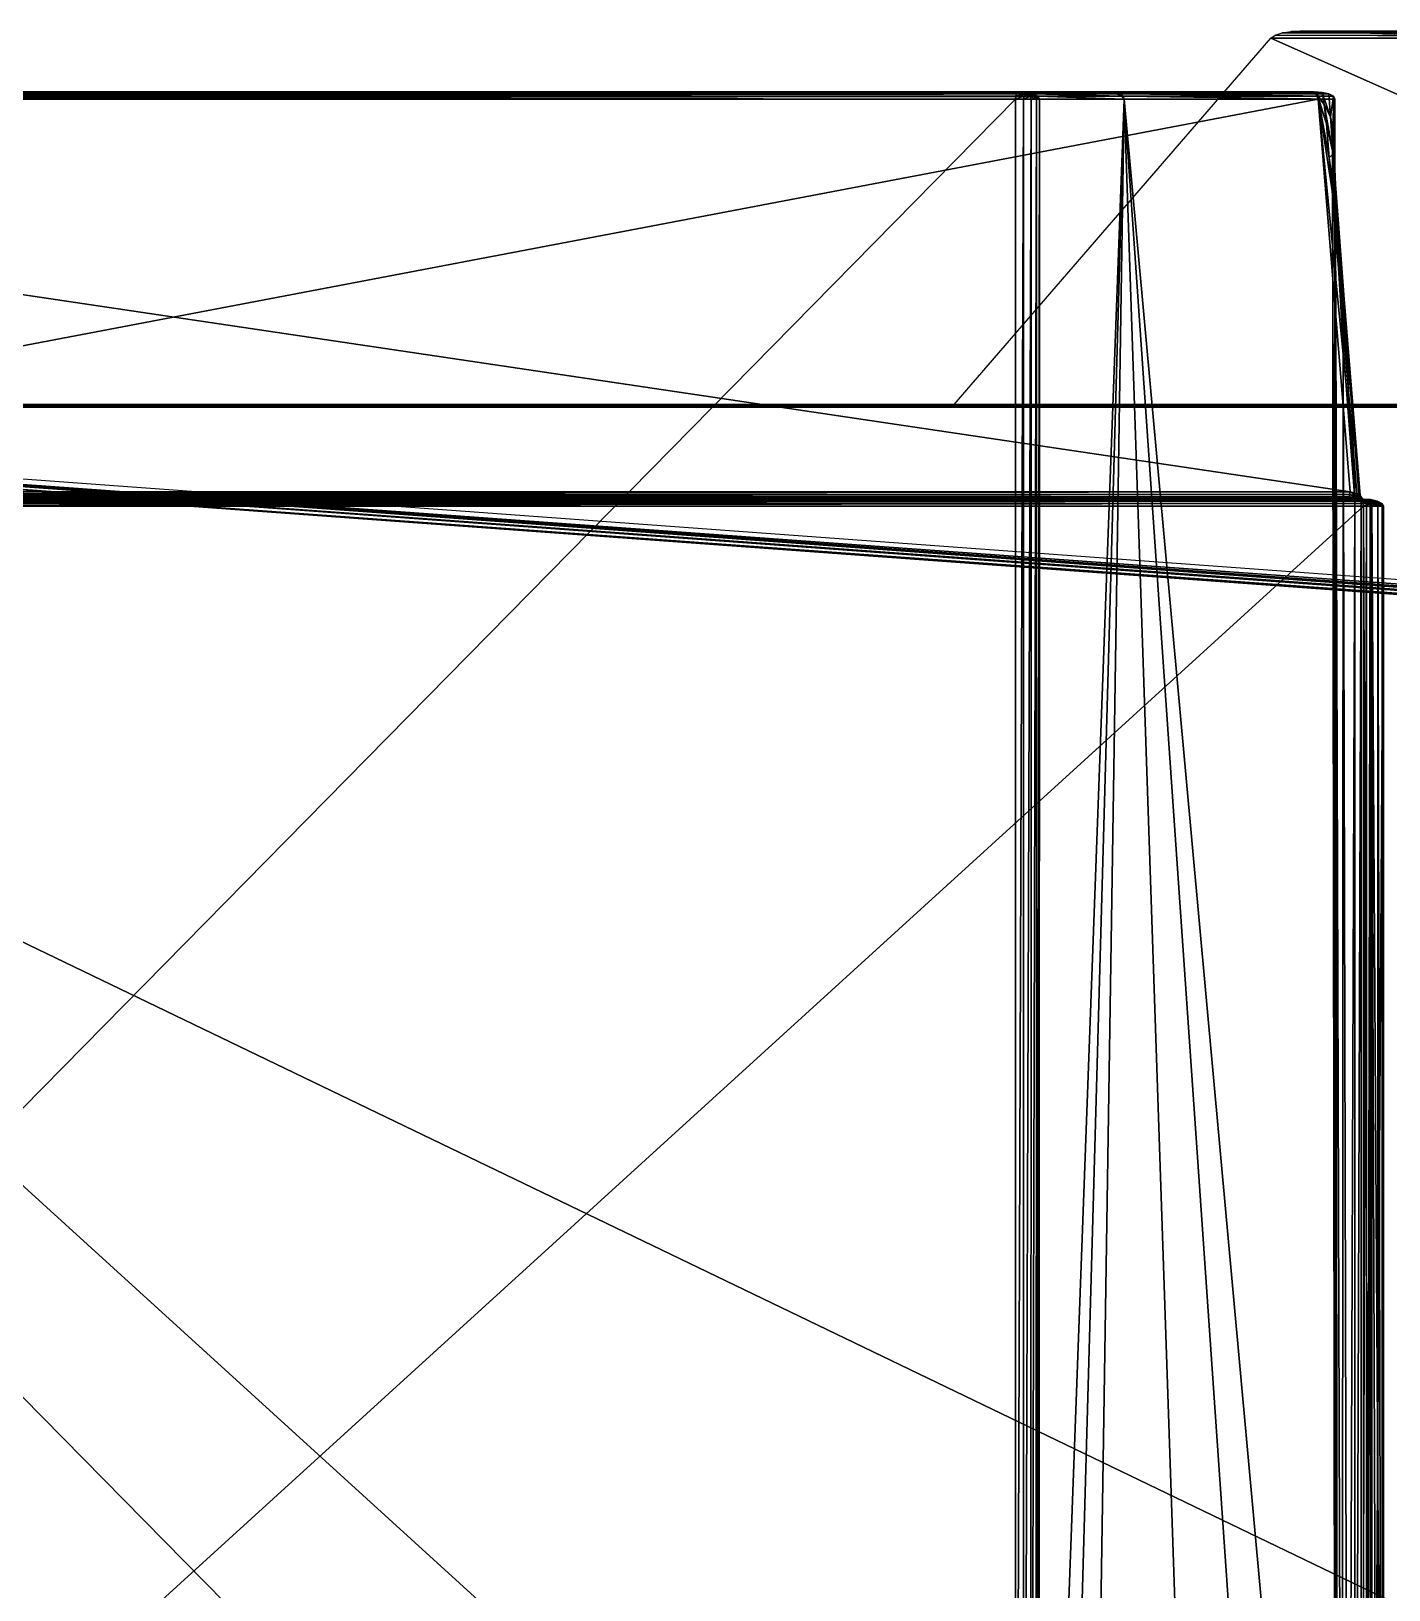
# Model space of a CAD drawing. Extents: x -683 to 86, y -225 to -3.
# Drawn here: x -471.65 to -437.08, y -42.9 to -3.22 of the extents above; entities that cross this region are included whole.
import ezdxf

# ---------------------------------------------------------------- set-up
doc = ezdxf.new("R2010")
doc.units = 0
doc.header["$MEASUREMENT"] = 0
doc.layers.get('0').update_dxf_attribs({"linetype": 'CONTINUOUS'})

msp = doc.modelspace()

# ---------------------------------------------------------------- linework, layer by layer
for points in [[(-419.091, -12.72, 72.557), (-448.149, -12.72, 31.198), (-440.084, -3.399, 30.566)], [(-416.518, -3.402, 66.165), (-440.084, -3.399, 30.566), (-439.976, -3.326, 30.558)], [(-419.091, -12.72, 72.557), (-440.084, -3.399, 30.566), (-416.518, -3.402, 66.165)], [(-416.527, -3.328, 66), (-439.976, -3.326, 30.558), (-439.798, -3.267, 30.545)], [(-416.527, -3.328, 66), (-439.976, -3.326, 30.558), (-439.798, -3.267, 30.545)], [(-416.518, -3.402, 66.165), (-439.976, -3.326, 30.558), (-416.527, -3.328, 66)], [(-416.518, -3.402, 66.165), (-439.976, -3.326, 30.558), (-416.527, -3.328, 66)], [(-416.481, -3.267, 65.801), (-439.798, -3.267, 30.545), (-439.576, -3.23, 30.528)], [(-416.481, -3.267, 65.801), (-439.798, -3.267, 30.545), (-439.576, -3.23, 30.528)], [(-416.527, -3.328, 66), (-439.798, -3.267, 30.545), (-416.481, -3.267, 65.801)], [(-416.527, -3.328, 66), (-439.798, -3.267, 30.545), (-416.481, -3.267, 65.801)], [(-416.389, -3.23, 65.599), (-439.576, -3.23, 30.528), (-439.344, -3.221, 30.511)], [(-416.389, -3.23, 65.599), (-439.576, -3.23, 30.528), (-439.344, -3.221, 30.511)], [(-416.481, -3.267, 65.801), (-439.576, -3.23, 30.528), (-416.389, -3.23, 65.599)], [(-416.481, -3.267, 65.801), (-439.576, -3.23, 30.528), (-416.389, -3.23, 65.599)], [(-436.941, -3.288, 30.336), (-416.264, -3.221, 65.424), (-439.344, -3.221, 30.511)], [(-416.389, -3.23, 65.599), (-439.344, -3.221, 30.511), (-416.264, -3.221, 65.424)], [(-416.389, -3.23, 65.599), (-439.344, -3.221, 30.511), (-416.264, -3.221, 65.424)], [(-505.683, -4.764, 31.57), (-438.979, -4.764, 27.189), (-444.268, -4.764, 16.055)], [(-505.683, -4.764, 31.57), (-444.268, -4.764, 16.055), (-504.779, -4.764, 19.959)], [(-438.979, -4.764, 27.189), (-505.683, -4.764, 31.57), (-505.602, -4.778, 31.633)], [(-438.979, -4.764, 27.189), (-505.683, -4.764, 31.57), (-505.602, -4.778, 31.633)], [(-438.979, -4.764, 27.189), (-505.602, -4.778, 31.633), (-438.94, -4.778, 27.254)], [(-438.979, -4.764, 27.189), (-505.602, -4.778, 31.633), (-438.94, -4.778, 27.254)], [(-438.94, -4.778, 27.254), (-505.602, -4.778, 31.633), (-505.519, -4.818, 31.688)], [(-438.94, -4.778, 27.254), (-505.602, -4.778, 31.633), (-505.519, -4.818, 31.688)], [(-438.94, -4.778, 27.254), (-505.519, -4.818, 31.688), (-438.909, -4.818, 27.311)], [(-438.94, -4.778, 27.254), (-505.519, -4.818, 31.688), (-438.909, -4.818, 27.311)], [(-438.909, -4.818, 27.311), (-505.519, -4.818, 31.688), (-505.446, -4.878, 31.726)], [(-438.909, -4.818, 27.311), (-505.519, -4.818, 31.688), (-505.446, -4.878, 31.726)], [(-438.909, -4.818, 27.311), (-505.446, -4.878, 31.726), (-438.888, -4.878, 27.349)], [(-438.909, -4.818, 27.311), (-505.446, -4.878, 31.726), (-438.888, -4.878, 27.349)], [(-438.888, -4.878, 27.349), (-505.446, -4.878, 31.726), (-505.396, -4.949, 31.741)], [(-438.888, -4.878, 27.349), (-505.446, -4.878, 31.726), (-505.396, -4.949, 31.741)], [(-438.888, -4.878, 27.349), (-505.396, -4.949, 31.741), (-438.882, -4.949, 27.364)], [(-438.888, -4.878, 27.349), (-505.396, -4.949, 31.741), (-438.882, -4.949, 27.364)], [(-438.065, -14.946, 27.576), (-438.882, -4.949, 27.364), (-505.396, -4.949, 31.741)], [(-438.065, -14.946, 27.576), (-505.396, -4.949, 31.741), (-491.404, -14.947, 31.529)], [(-444.309, -4.764, 15.969), (-504.773, -4.764, 19.87), (-504.779, -4.764, 19.959)], [(-444.309, -4.764, 15.969), (-504.779, -4.764, 19.959), (-444.268, -4.764, 16.055)], [(-504.779, -4.764, 19.959), (-444.268, -4.764, 16.055), (-444.309, -4.764, 15.969)], [(-504.779, -4.764, 19.959), (-444.309, -4.764, 15.969), (-504.773, -4.764, 19.87)], [(-444.35, -4.764, 15.883), (-504.766, -4.764, 19.781), (-504.773, -4.764, 19.87)], [(-444.35, -4.764, 15.883), (-504.773, -4.764, 19.87), (-444.309, -4.764, 15.969)], [(-504.773, -4.764, 19.87), (-444.309, -4.764, 15.969), (-444.35, -4.764, 15.883)], [(-504.773, -4.764, 19.87), (-444.35, -4.764, 15.883), (-504.766, -4.764, 19.781)], [(-444.39, -4.764, 15.798), (-504.759, -4.764, 19.692), (-504.766, -4.764, 19.781)], [(-444.39, -4.764, 15.798), (-504.766, -4.764, 19.781), (-444.35, -4.764, 15.883)], [(-504.766, -4.764, 19.781), (-444.35, -4.764, 15.883), (-444.39, -4.764, 15.798)], [(-504.766, -4.764, 19.781), (-444.39, -4.764, 15.798), (-504.759, -4.764, 19.692)], [(-444.431, -4.764, 15.712), (-504.752, -4.764, 19.603), (-504.759, -4.764, 19.692)], [(-444.431, -4.764, 15.712), (-504.759, -4.764, 19.692), (-444.39, -4.764, 15.798)], [(-504.759, -4.764, 19.692), (-444.39, -4.764, 15.798), (-444.431, -4.764, 15.712)], [(-504.759, -4.764, 19.692), (-444.431, -4.764, 15.712), (-504.752, -4.764, 19.603)], [(-504.752, -4.764, 19.603), (-444.431, -4.764, 15.712), (-446.507, -4.764, 11.343)], [(-504.752, -4.764, 19.603), (-446.507, -4.764, 11.343), (-504.397, -4.764, 15.046)], [(-446.538, -4.778, 11.276), (-504.395, -4.778, 14.977), (-504.397, -4.764, 15.046)], [(-446.538, -4.778, 11.276), (-504.395, -4.778, 14.977), (-504.397, -4.764, 15.046)], [(-446.538, -4.778, 11.276), (-504.397, -4.764, 15.046), (-446.507, -4.764, 11.343)], [(-446.588, -4.948, 11.154), (-504.396, -4.948, 14.851), (-504.394, -4.878, 14.872)], [(-446.588, -4.948, 11.154), (-504.396, -4.948, 14.851), (-504.394, -4.878, 14.872)], [(-504.396, -4.948, 14.851), (-446.588, -4.948, 11.154), (-446.588, -63.678, 5.567)], [(-504.396, -4.948, 14.851), (-446.588, -63.678, 5.567), (-504.396, -63.678, 9.264)], [(-504.396, -63.678, 9.264), (-504.396, -4.948, 14.851), (-446.588, -4.948, 11.154)], [(-504.396, -63.678, 9.264), (-446.588, -4.948, 11.154), (-446.588, -63.678, 5.567)], [(-446.564, -4.818, 11.216), (-504.394, -4.818, 14.916), (-504.395, -4.778, 14.977)], [(-446.564, -4.818, 11.216), (-504.395, -4.778, 14.977), (-446.538, -4.778, 11.276)], [(-446.564, -4.818, 11.216), (-504.394, -4.818, 14.916), (-504.395, -4.778, 14.977)], [(-446.564, -4.818, 11.216), (-504.395, -4.778, 14.977), (-446.538, -4.778, 11.276)], [(-446.582, -4.878, 11.174), (-504.394, -4.878, 14.872), (-504.394, -4.818, 14.916)], [(-446.582, -4.878, 11.174), (-504.394, -4.818, 14.916), (-446.564, -4.818, 11.216)], [(-446.582, -4.878, 11.174), (-504.394, -4.878, 14.872), (-504.394, -4.818, 14.916)], [(-446.582, -4.878, 11.174), (-504.394, -4.818, 14.916), (-446.564, -4.818, 11.216)], [(-446.588, -4.948, 11.154), (-504.394, -4.878, 14.872), (-446.582, -4.878, 11.174)], [(-446.588, -4.948, 11.154), (-504.394, -4.878, 14.872), (-446.582, -4.878, 11.174)], [(-446.588, -4.948, 11.154), (-446.582, -4.878, 11.174), (-446.368, -4.876, 11.176)], [(-446.588, -4.948, 11.154), (-446.368, -4.876, 11.176), (-446.38, -4.949, 11.154)], [(-446.588, -4.948, 11.154), (-446.582, -4.878, 11.174), (-446.368, -4.876, 11.176)], [(-446.588, -4.948, 11.154), (-446.368, -4.876, 11.176), (-446.38, -4.949, 11.154)], [(-446.38, -4.949, 11.154), (-446.588, -63.678, 5.567), (-446.588, -4.948, 11.154)], [(-446.588, -63.678, 5.567), (-446.588, -4.948, 11.154), (-446.38, -4.949, 11.154)], [(-446.38, -4.949, 11.154), (-446.381, -63.719, 5.563), (-446.588, -63.678, 5.567)], [(-446.588, -63.678, 5.567), (-446.38, -4.949, 11.154), (-446.381, -63.719, 5.563)], [(-446.582, -4.878, 11.174), (-446.564, -4.818, 11.216), (-446.364, -4.828, 11.212)], [(-446.582, -4.878, 11.174), (-446.564, -4.818, 11.216), (-446.364, -4.828, 11.212)], [(-446.582, -4.878, 11.174), (-446.364, -4.828, 11.212), (-446.368, -4.876, 11.176)], [(-446.582, -4.878, 11.174), (-446.364, -4.828, 11.212), (-446.368, -4.876, 11.176)], [(-446.538, -4.778, 11.276), (-446.364, -4.828, 11.212), (-446.564, -4.818, 11.216)], [(-446.538, -4.778, 11.276), (-446.364, -4.828, 11.212), (-446.564, -4.818, 11.216)], [(-446.507, -4.764, 11.343), (-446.332, -4.795, 11.26), (-446.538, -4.778, 11.276)], [(-446.507, -4.764, 11.343), (-446.332, -4.795, 11.26), (-446.538, -4.778, 11.276)], [(-446.538, -4.778, 11.276), (-446.332, -4.795, 11.26), (-446.364, -4.828, 11.212)], [(-446.538, -4.778, 11.276), (-446.332, -4.795, 11.26), (-446.364, -4.828, 11.212)], [(-446.507, -4.764, 11.343), (-446.305, -4.778, 11.329), (-446.332, -4.795, 11.26)], [(-446.507, -4.764, 11.343), (-446.305, -4.778, 11.329), (-446.332, -4.795, 11.26)], [(-444.21, -4.778, 15.739), (-446.305, -4.778, 11.329), (-446.507, -4.764, 11.343)], [(-444.21, -4.778, 15.739), (-446.507, -4.764, 11.343), (-444.431, -4.764, 15.712)], [(-444.21, -4.778, 15.739), (-446.305, -4.778, 11.329), (-446.507, -4.764, 11.343)], [(-444.21, -4.778, 15.739), (-446.507, -4.764, 11.343), (-444.431, -4.764, 15.712)], [(-446.191, -4.949, 11.181), (-446.197, -63.77, 5.585), (-446.381, -63.719, 5.563)], [(-446.191, -4.949, 11.181), (-446.381, -63.719, 5.563), (-446.38, -4.949, 11.154)], [(-446.381, -63.719, 5.563), (-446.38, -4.949, 11.154), (-446.191, -4.949, 11.181)], [(-446.381, -63.719, 5.563), (-446.191, -4.949, 11.181), (-446.197, -63.77, 5.585)], [(-446.38, -4.949, 11.154), (-446.368, -4.876, 11.176), (-446.214, -4.88, 11.198)], [(-446.38, -4.949, 11.154), (-446.368, -4.876, 11.176), (-446.214, -4.88, 11.198)], [(-446.38, -4.949, 11.154), (-446.214, -4.88, 11.198), (-446.191, -4.949, 11.181)], [(-446.38, -4.949, 11.154), (-446.214, -4.88, 11.198), (-446.191, -4.949, 11.181)], [(-446.368, -4.876, 11.176), (-446.364, -4.828, 11.212), (-446.249, -4.842, 11.217)], [(-446.368, -4.876, 11.176), (-446.364, -4.828, 11.212), (-446.249, -4.842, 11.217)], [(-446.368, -4.876, 11.176), (-446.249, -4.842, 11.217), (-446.214, -4.88, 11.198)], [(-446.368, -4.876, 11.176), (-446.249, -4.842, 11.217), (-446.214, -4.88, 11.198)], [(-446.332, -4.795, 11.26), (-446.249, -4.842, 11.217), (-446.364, -4.828, 11.212)], [(-446.332, -4.795, 11.26), (-446.249, -4.842, 11.217), (-446.364, -4.828, 11.212)], [(-446.305, -4.778, 11.329), (-446.191, -4.828, 11.251), (-446.332, -4.795, 11.26)], [(-446.305, -4.778, 11.329), (-446.191, -4.828, 11.251), (-446.332, -4.795, 11.26)], [(-446.332, -4.795, 11.26), (-446.191, -4.828, 11.251), (-446.249, -4.842, 11.217)], [(-446.332, -4.795, 11.26), (-446.191, -4.828, 11.251), (-446.249, -4.842, 11.217)], [(-446.305, -4.778, 11.329), (-446.134, -4.819, 11.315), (-446.191, -4.828, 11.251)], [(-446.305, -4.778, 11.329), (-446.134, -4.819, 11.315), (-446.191, -4.828, 11.251)], [(-444.017, -4.818, 15.775), (-446.134, -4.819, 11.315), (-446.305, -4.778, 11.329)], [(-444.017, -4.818, 15.775), (-446.305, -4.778, 11.329), (-444.21, -4.778, 15.739)], [(-444.017, -4.818, 15.775), (-446.134, -4.819, 11.315), (-446.305, -4.778, 11.329)], [(-444.017, -4.818, 15.775), (-446.305, -4.778, 11.329), (-444.21, -4.778, 15.739)], [(-446.1, -4.877, 11.237), (-446.249, -4.842, 11.217), (-446.191, -4.828, 11.251)], [(-446.1, -4.877, 11.237), (-446.249, -4.842, 11.217), (-446.191, -4.828, 11.251)], [(-446.1, -4.877, 11.237), (-446.214, -4.88, 11.198), (-446.249, -4.842, 11.217)], [(-446.1, -4.877, 11.237), (-446.214, -4.88, 11.198), (-446.249, -4.842, 11.217)], [(-446.051, -4.949, 11.229), (-446.214, -4.88, 11.198), (-446.1, -4.877, 11.237)], [(-446.051, -4.949, 11.229), (-446.214, -4.88, 11.198), (-446.1, -4.877, 11.237)], [(-446.051, -4.949, 11.229), (-446.191, -4.949, 11.181), (-446.214, -4.88, 11.198)], [(-446.051, -4.949, 11.229), (-446.191, -4.949, 11.181), (-446.214, -4.88, 11.198)], [(-446.051, -4.949, 11.229), (-446.061, -63.823, 5.629), (-446.197, -63.77, 5.585)], [(-446.051, -4.949, 11.229), (-446.197, -63.77, 5.585), (-446.191, -4.949, 11.181)], [(-446.197, -63.77, 5.585), (-446.191, -4.949, 11.181), (-446.051, -4.949, 11.229)], [(-446.197, -63.77, 5.585), (-446.051, -4.949, 11.229), (-446.061, -63.823, 5.629)], [(-446.02, -4.879, 11.302), (-446.191, -4.828, 11.251), (-446.134, -4.819, 11.315)], [(-446.02, -4.879, 11.302), (-446.191, -4.828, 11.251), (-446.134, -4.819, 11.315)], [(-446.02, -4.879, 11.302), (-446.1, -4.877, 11.237), (-446.191, -4.828, 11.251)], [(-446.02, -4.879, 11.302), (-446.1, -4.877, 11.237), (-446.191, -4.828, 11.251)], [(-443.881, -4.878, 15.814), (-446.134, -4.819, 11.315), (-444.017, -4.818, 15.775)], [(-443.881, -4.878, 15.814), (-446.134, -4.819, 11.315), (-444.017, -4.818, 15.775)], [(-443.881, -4.878, 15.814), (-446.02, -4.879, 11.302), (-446.134, -4.819, 11.315)], [(-443.881, -4.878, 15.814), (-446.02, -4.879, 11.302), (-446.134, -4.819, 11.315)], [(-445.979, -4.949, 11.293), (-446.051, -4.949, 11.229), (-446.1, -4.877, 11.237)], [(-445.979, -4.949, 11.293), (-446.1, -4.877, 11.237), (-446.02, -4.879, 11.302)], [(-445.979, -4.949, 11.293), (-446.051, -4.949, 11.229), (-446.1, -4.877, 11.237)], [(-445.979, -4.949, 11.293), (-446.1, -4.877, 11.237), (-446.02, -4.879, 11.302)], [(-445.979, -4.949, 11.293), (-445.996, -63.871, 5.688), (-446.061, -63.823, 5.629)], [(-445.979, -4.949, 11.293), (-446.061, -63.823, 5.629), (-446.051, -4.949, 11.229)], [(-446.061, -63.823, 5.629), (-446.051, -4.949, 11.229), (-445.979, -4.949, 11.293)], [(-446.061, -63.823, 5.629), (-445.979, -4.949, 11.293), (-445.996, -63.871, 5.688)], [(-443.823, -4.949, 15.849), (-446.02, -4.879, 11.302), (-443.881, -4.878, 15.814)], [(-443.823, -4.949, 15.849), (-446.02, -4.879, 11.302), (-443.881, -4.878, 15.814)], [(-443.823, -4.949, 15.849), (-445.979, -4.949, 11.293), (-446.02, -4.879, 11.302)], [(-443.823, -4.949, 15.849), (-445.979, -4.949, 11.293), (-446.02, -4.879, 11.302)], [(-445.996, -63.871, 5.688), (-445.979, -4.949, 11.293), (-443.823, -4.949, 15.849)], [(-445.996, -82.566, 5.688), (-445.996, -63.871, 5.688), (-443.823, -4.949, 15.849)], [(-445.996, -145.774, 5.688), (-445.996, -82.566, 5.688), (-443.823, -4.949, 15.849)], [(-445.996, -145.774, 5.688), (-443.823, -4.949, 15.849), (-438.436, -164.478, 27.154)], [(-445.996, -82.566, 5.688), (-445.996, -63.871, 5.688), (-445.979, -4.949, 11.293)], [(-445.996, -82.566, 5.688), (-445.979, -4.949, 11.293), (-443.823, -4.949, 15.849)], [(-445.996, -82.566, 5.688), (-443.823, -4.949, 15.849), (-438.436, -63.862, 27.154)], [(-444.431, -4.764, 15.712), (-444.39, -4.764, 15.798), (-444.186, -4.782, 15.807)], [(-444.431, -4.764, 15.712), (-444.186, -4.782, 15.807), (-444.21, -4.778, 15.739)], [(-444.431, -4.764, 15.712), (-444.39, -4.764, 15.798), (-444.186, -4.782, 15.807)], [(-444.431, -4.764, 15.712), (-444.186, -4.782, 15.807), (-444.21, -4.778, 15.739)], [(-444.39, -4.764, 15.798), (-444.35, -4.764, 15.883), (-444.16, -4.78, 15.872)], [(-444.39, -4.764, 15.798), (-444.16, -4.78, 15.872), (-444.186, -4.782, 15.807)], [(-444.39, -4.764, 15.798), (-444.35, -4.764, 15.883), (-444.16, -4.78, 15.872)], [(-444.39, -4.764, 15.798), (-444.16, -4.78, 15.872), (-444.186, -4.782, 15.807)], [(-444.309, -4.764, 15.969), (-444.16, -4.78, 15.872), (-444.35, -4.764, 15.883)], [(-444.309, -4.764, 15.969), (-444.16, -4.78, 15.872), (-444.35, -4.764, 15.883)], [(-444.268, -4.764, 16.055), (-444.124, -4.782, 15.936), (-444.309, -4.764, 15.969)], [(-444.309, -4.764, 15.969), (-444.124, -4.782, 15.936), (-444.16, -4.78, 15.872)], [(-444.268, -4.764, 16.055), (-444.124, -4.782, 15.936), (-444.309, -4.764, 15.969)], [(-444.309, -4.764, 15.969), (-444.124, -4.782, 15.936), (-444.16, -4.78, 15.872)], [(-444.268, -4.764, 16.055), (-444.085, -4.778, 16.004), (-444.124, -4.782, 15.936)], [(-444.268, -4.764, 16.055), (-444.085, -4.778, 16.004), (-444.124, -4.782, 15.936)], [(-438.777, -4.778, 27.177), (-444.085, -4.778, 16.004), (-444.268, -4.764, 16.055)], [(-438.777, -4.778, 27.177), (-444.268, -4.764, 16.055), (-438.979, -4.764, 27.189)], [(-438.777, -4.778, 27.177), (-444.085, -4.778, 16.004), (-444.268, -4.764, 16.055)], [(-438.777, -4.778, 27.177), (-444.268, -4.764, 16.055), (-438.979, -4.764, 27.189)], [(-444.21, -4.778, 15.739), (-444.186, -4.782, 15.807), (-444.017, -4.804, 15.824)], [(-444.21, -4.778, 15.739), (-444.017, -4.804, 15.824), (-444.017, -4.818, 15.775)], [(-444.21, -4.778, 15.739), (-444.186, -4.782, 15.807), (-444.017, -4.804, 15.824)], [(-444.21, -4.778, 15.739), (-444.017, -4.804, 15.824), (-444.017, -4.818, 15.775)], [(-444.186, -4.782, 15.807), (-444.16, -4.78, 15.872), (-444.046, -4.796, 15.865)], [(-444.186, -4.782, 15.807), (-444.16, -4.78, 15.872), (-444.046, -4.796, 15.865)], [(-444.186, -4.782, 15.807), (-444.046, -4.796, 15.865), (-444.017, -4.804, 15.824)], [(-444.186, -4.782, 15.807), (-444.046, -4.796, 15.865), (-444.017, -4.804, 15.824)], [(-444.124, -4.782, 15.936), (-444.046, -4.796, 15.865), (-444.16, -4.78, 15.872)], [(-444.124, -4.782, 15.936), (-444.046, -4.796, 15.865), (-444.16, -4.78, 15.872)], [(-444.085, -4.778, 16.004), (-443.981, -4.804, 15.899), (-444.124, -4.782, 15.936)], [(-444.085, -4.778, 16.004), (-443.981, -4.804, 15.899), (-444.124, -4.782, 15.936)], [(-444.124, -4.782, 15.936), (-443.981, -4.804, 15.899), (-444.046, -4.796, 15.865)], [(-444.124, -4.782, 15.936), (-443.981, -4.804, 15.899), (-444.046, -4.796, 15.865)], [(-444.085, -4.778, 16.004), (-443.936, -4.818, 15.947), (-443.981, -4.804, 15.899)], [(-444.085, -4.778, 16.004), (-443.936, -4.818, 15.947), (-443.981, -4.804, 15.899)], [(-438.606, -4.818, 27.166), (-443.936, -4.818, 15.947), (-444.085, -4.778, 16.004)], [(-438.606, -4.818, 27.166), (-444.085, -4.778, 16.004), (-438.777, -4.778, 27.177)], [(-438.606, -4.818, 27.166), (-443.936, -4.818, 15.947), (-444.085, -4.778, 16.004)], [(-438.606, -4.818, 27.166), (-444.085, -4.778, 16.004), (-438.777, -4.778, 27.177)], [(-443.921, -4.838, 15.857), (-444.017, -4.804, 15.824), (-444.046, -4.796, 15.865)], [(-443.921, -4.838, 15.857), (-444.046, -4.796, 15.865), (-443.981, -4.804, 15.899)], [(-443.921, -4.838, 15.857), (-444.017, -4.804, 15.824), (-444.046, -4.796, 15.865)], [(-443.921, -4.838, 15.857), (-444.046, -4.796, 15.865), (-443.981, -4.804, 15.899)], [(-443.881, -4.878, 15.814), (-444.017, -4.818, 15.775), (-444.017, -4.804, 15.824)], [(-443.881, -4.878, 15.814), (-444.017, -4.804, 15.824), (-443.921, -4.838, 15.857)], [(-443.881, -4.878, 15.814), (-444.017, -4.818, 15.775), (-444.017, -4.804, 15.824)], [(-443.881, -4.878, 15.814), (-444.017, -4.804, 15.824), (-443.921, -4.838, 15.857)], [(-443.844, -4.878, 15.893), (-443.921, -4.838, 15.857), (-443.981, -4.804, 15.899)], [(-443.844, -4.878, 15.893), (-443.981, -4.804, 15.899), (-443.936, -4.818, 15.947)], [(-443.844, -4.878, 15.893), (-443.921, -4.838, 15.857), (-443.981, -4.804, 15.899)], [(-443.844, -4.878, 15.893), (-443.981, -4.804, 15.899), (-443.936, -4.818, 15.947)], [(-438.492, -4.878, 27.158), (-443.844, -4.878, 15.893), (-443.936, -4.818, 15.947)], [(-438.492, -4.878, 27.158), (-443.936, -4.818, 15.947), (-438.606, -4.818, 27.166)], [(-438.492, -4.878, 27.158), (-443.844, -4.878, 15.893), (-443.936, -4.818, 15.947)], [(-438.492, -4.878, 27.158), (-443.936, -4.818, 15.947), (-438.606, -4.818, 27.166)], [(-443.823, -4.949, 15.849), (-443.881, -4.878, 15.814), (-443.921, -4.838, 15.857)], [(-443.823, -4.949, 15.849), (-443.921, -4.838, 15.857), (-443.844, -4.878, 15.893)], [(-443.823, -4.949, 15.849), (-443.881, -4.878, 15.814), (-443.921, -4.838, 15.857)], [(-443.823, -4.949, 15.849), (-443.921, -4.838, 15.857), (-443.844, -4.878, 15.893)], [(-438.452, -4.949, 27.154), (-443.823, -4.949, 15.849), (-443.844, -4.878, 15.893)], [(-438.452, -4.949, 27.154), (-443.844, -4.878, 15.893), (-438.492, -4.878, 27.158)], [(-438.452, -4.949, 27.154), (-443.823, -4.949, 15.849), (-443.844, -4.878, 15.893)], [(-438.452, -4.949, 27.154), (-443.844, -4.878, 15.893), (-438.492, -4.878, 27.158)], [(-443.823, -4.949, 15.849), (-438.452, -4.949, 27.154), (-438.436, -63.862, 27.154)], [(-443.823, -4.949, 15.849), (-438.436, -63.862, 27.154), (-438.436, -82.566, 27.154)], [(-443.823, -4.949, 15.849), (-438.436, -82.566, 27.154), (-438.436, -164.478, 27.154)], [(-443.823, -4.949, 15.849), (-438.452, -4.949, 27.154), (-438.436, -63.862, 27.154)], [(-438.979, -4.764, 27.189), (-438.94, -4.778, 27.254), (-438.727, -5.086, 27.246)], [(-438.979, -4.764, 27.189), (-438.727, -5.086, 27.246), (-438.777, -4.778, 27.177)], [(-438.979, -4.764, 27.189), (-438.94, -4.778, 27.254), (-438.727, -5.086, 27.246)], [(-438.979, -4.764, 27.189), (-438.727, -5.086, 27.246), (-438.777, -4.778, 27.177)], [(-438.94, -4.778, 27.254), (-438.909, -4.818, 27.311), (-438.671, -5.576, 27.307)], [(-438.94, -4.778, 27.254), (-438.671, -5.576, 27.307), (-438.727, -5.086, 27.246)], [(-438.94, -4.778, 27.254), (-438.909, -4.818, 27.311), (-438.671, -5.576, 27.307)], [(-438.94, -4.778, 27.254), (-438.671, -5.576, 27.307), (-438.727, -5.086, 27.246)], [(-438.888, -4.878, 27.349), (-438.671, -5.576, 27.307), (-438.909, -4.818, 27.311)], [(-438.888, -4.878, 27.349), (-438.671, -5.576, 27.307), (-438.909, -4.818, 27.311)], [(-438.882, -4.949, 27.364), (-438.599, -6.441, 27.353), (-438.888, -4.878, 27.349)], [(-438.888, -4.878, 27.349), (-438.599, -6.441, 27.353), (-438.671, -5.576, 27.307)], [(-438.882, -4.949, 27.364), (-438.599, -6.441, 27.353), (-438.888, -4.878, 27.349)], [(-438.888, -4.878, 27.349), (-438.599, -6.441, 27.353), (-438.671, -5.576, 27.307)], [(-438.882, -4.949, 27.364), (-438.522, -7.284, 27.391), (-438.599, -6.441, 27.353)], [(-438.882, -4.949, 27.364), (-438.522, -7.284, 27.391), (-438.599, -6.441, 27.353)], [(-437.894, -14.988, 27.553), (-438.522, -7.284, 27.391), (-438.882, -4.949, 27.364)], [(-437.894, -14.988, 27.553), (-438.882, -4.949, 27.364), (-438.065, -14.946, 27.576)], [(-438.882, -4.949, 27.364), (-438.065, -14.946, 27.576), (-437.894, -14.988, 27.553)], [(-438.882, -4.949, 27.364), (-437.894, -14.988, 27.553), (-438.522, -7.284, 27.391)], [(-438.777, -4.778, 27.177), (-438.727, -5.086, 27.246), (-438.563, -5.4, 27.234)], [(-438.777, -4.778, 27.177), (-438.563, -5.4, 27.234), (-438.606, -4.818, 27.166)], [(-438.777, -4.778, 27.177), (-438.727, -5.086, 27.246), (-438.563, -5.4, 27.234)], [(-438.777, -4.778, 27.177), (-438.563, -5.4, 27.234), (-438.606, -4.818, 27.166)], [(-438.727, -5.086, 27.246), (-438.671, -5.576, 27.307), (-438.494, -6.344, 27.3)], [(-438.727, -5.086, 27.246), (-438.494, -6.344, 27.3), (-438.563, -5.4, 27.234)], [(-438.727, -5.086, 27.246), (-438.671, -5.576, 27.307), (-438.494, -6.344, 27.3)], [(-438.727, -5.086, 27.246), (-438.494, -6.344, 27.3), (-438.563, -5.4, 27.234)], [(-438.492, -4.878, 27.158), (-438.606, -4.818, 27.166), (-438.563, -5.4, 27.234)], [(-438.492, -4.878, 27.158), (-438.606, -4.818, 27.166), (-438.563, -5.4, 27.234)], [(-438.492, -4.878, 27.158), (-438.563, -5.4, 27.234), (-438.5, -5.739, 27.22)], [(-438.492, -4.878, 27.158), (-438.563, -5.4, 27.234), (-438.5, -5.739, 27.22)], [(-438.452, -4.949, 27.154), (-438.5, -5.739, 27.22), (-438.514, -5.725, 27.196)], [(-438.452, -4.949, 27.154), (-438.5, -5.739, 27.22), (-438.514, -5.725, 27.196)], [(-438.436, -63.862, 27.154), (-438.452, -4.949, 27.154), (-438.514, -5.725, 27.196)], [(-438.514, -5.725, 27.196), (-438.436, -63.862, 27.154), (-438.452, -4.949, 27.154)], [(-438.452, -4.949, 27.154), (-438.492, -4.878, 27.158), (-438.5, -5.739, 27.22)], [(-438.452, -4.949, 27.154), (-438.492, -4.878, 27.158), (-438.5, -5.739, 27.22)], [(-438.5, -5.739, 27.22), (-438.563, -5.4, 27.234), (-438.494, -6.344, 27.3)], [(-438.5, -5.739, 27.22), (-438.563, -5.4, 27.234), (-438.494, -6.344, 27.3)], [(-438.599, -6.441, 27.353), (-438.494, -6.344, 27.3), (-438.671, -5.576, 27.307)], [(-438.599, -6.441, 27.353), (-438.494, -6.344, 27.3), (-438.671, -5.576, 27.307)], [(-438.514, -5.725, 27.196), (-438.5, -5.739, 27.22), (-438.437, -7.133, 27.284)], [(-438.514, -5.725, 27.196), (-438.437, -7.133, 27.284), (-438.439, -7.934, 27.264)], [(-438.514, -5.725, 27.196), (-438.5, -5.739, 27.22), (-438.437, -7.133, 27.284)], [(-438.514, -5.725, 27.196), (-438.437, -7.133, 27.284), (-438.439, -7.934, 27.264)], [(-438.436, -63.862, 27.154), (-438.514, -5.725, 27.196), (-438.379, -63.819, 27.228)], [(-438.379, -63.819, 27.228), (-438.514, -5.725, 27.196), (-438.439, -7.934, 27.264)], [(-438.439, -7.934, 27.264), (-438.379, -63.819, 27.228), (-438.514, -5.725, 27.196)], [(-438.514, -5.725, 27.196), (-438.379, -63.819, 27.228), (-438.436, -63.862, 27.154)], [(-438.5, -5.739, 27.22), (-438.494, -6.344, 27.3), (-438.437, -7.133, 27.284)], [(-438.5, -5.739, 27.22), (-438.494, -6.344, 27.3), (-438.437, -7.133, 27.284)], [(-438.599, -6.441, 27.353), (-438.37, -8.011, 27.358), (-438.494, -6.344, 27.3)], [(-438.599, -6.441, 27.353), (-438.37, -8.011, 27.358), (-438.494, -6.344, 27.3)], [(-438.27, -9.594, 27.354), (-438.437, -7.133, 27.284), (-438.494, -6.344, 27.3)], [(-438.27, -9.594, 27.354), (-438.494, -6.344, 27.3), (-438.37, -8.011, 27.358)], [(-438.27, -9.594, 27.354), (-438.437, -7.133, 27.284), (-438.494, -6.344, 27.3)], [(-438.27, -9.594, 27.354), (-438.494, -6.344, 27.3), (-438.37, -8.011, 27.358)], [(-438.522, -7.284, 27.391), (-438.37, -8.011, 27.358), (-438.599, -6.441, 27.353)], [(-438.522, -7.284, 27.391), (-438.37, -8.011, 27.358), (-438.599, -6.441, 27.353)], [(-438.241, -11.238, 27.347), (-438.439, -7.934, 27.264), (-438.437, -7.133, 27.284)], [(-438.241, -11.238, 27.347), (-438.439, -7.934, 27.264), (-438.437, -7.133, 27.284)], [(-438.241, -11.238, 27.347), (-438.437, -7.133, 27.284), (-438.27, -9.594, 27.354)], [(-438.241, -11.238, 27.347), (-438.437, -7.133, 27.284), (-438.27, -9.594, 27.354)], [(-438.522, -7.284, 27.391), (-438.219, -10.04, 27.414), (-438.37, -8.011, 27.358)], [(-438.522, -7.284, 27.391), (-438.219, -10.04, 27.414), (-438.37, -8.011, 27.358)], [(-437.812, -15.038, 27.519), (-438.219, -10.04, 27.414), (-438.522, -7.284, 27.391)], [(-437.812, -15.038, 27.519), (-438.522, -7.284, 27.391), (-437.894, -14.988, 27.553)], [(-438.522, -7.284, 27.391), (-437.894, -14.988, 27.553), (-437.812, -15.038, 27.519)], [(-438.522, -7.284, 27.391), (-437.812, -15.038, 27.519), (-438.219, -10.04, 27.414)], [(-438.379, -63.819, 27.228), (-438.439, -7.934, 27.264), (-438.266, -63.769, 27.307)], [(-438.266, -63.769, 27.307), (-438.439, -7.934, 27.264), (-438.241, -11.238, 27.347)], [(-438.241, -11.238, 27.347), (-438.266, -63.769, 27.307), (-438.439, -7.934, 27.264)], [(-438.439, -7.934, 27.264), (-438.266, -63.769, 27.307), (-438.379, -63.819, 27.228)], [(-438.018, -12.796, 27.429), (-438.27, -9.594, 27.354), (-438.37, -8.011, 27.358)], [(-438.018, -12.796, 27.429), (-438.37, -8.011, 27.358), (-438.219, -10.04, 27.414)], [(-438.018, -12.796, 27.429), (-438.27, -9.594, 27.354), (-438.37, -8.011, 27.358)], [(-438.018, -12.796, 27.429), (-438.37, -8.011, 27.358), (-438.219, -10.04, 27.414)], [(-437.949, -15.135, 27.433), (-438.241, -11.238, 27.347), (-438.27, -9.594, 27.354)], [(-437.949, -15.135, 27.433), (-438.27, -9.594, 27.354), (-438.018, -12.796, 27.429)], [(-437.949, -15.135, 27.433), (-438.241, -11.238, 27.347), (-438.27, -9.594, 27.354)], [(-437.949, -15.135, 27.433), (-438.27, -9.594, 27.354), (-438.018, -12.796, 27.429)], [(-437.831, -15.09, 27.476), (-438.018, -12.796, 27.429), (-438.219, -10.04, 27.414)], [(-437.831, -15.09, 27.476), (-438.219, -10.04, 27.414), (-437.812, -15.038, 27.519)], [(-438.219, -10.04, 27.414), (-437.812, -15.038, 27.519), (-437.831, -15.09, 27.476)], [(-438.219, -10.04, 27.414), (-437.831, -15.09, 27.476), (-438.018, -12.796, 27.429)], [(-438.266, -63.769, 27.307), (-438.241, -11.238, 27.347), (-438.115, -63.719, 27.379)], [(-438.241, -11.238, 27.347), (-438.115, -63.719, 27.379), (-438.266, -63.769, 27.307)], [(-438.115, -63.719, 27.379), (-438.241, -11.238, 27.347), (-437.949, -15.135, 27.433)], [(-437.949, -15.135, 27.433), (-438.115, -63.719, 27.379), (-438.241, -11.238, 27.347)], [(-500.243, -12.725, 98.444), (-298.185, -12.725, 89.314), (-298.193, -12.72, 89.227)], [(-500.044, -12.74, 98.537), (-298.185, -12.725, 89.314), (-500.243, -12.725, 98.444)], [(-500.044, -12.74, 98.537), (-298.178, -12.74, 89.415), (-298.185, -12.725, 89.314)], [(-499.739, -12.763, 98.623), (-298.178, -12.74, 89.415), (-500.044, -12.74, 98.537)], [(-290.045, -28.186, 128.682), (-499.765, -12.863, 98.607), (-499.793, -12.966, 98.63)], [(-290.045, -28.186, 128.682), (-499.793, -12.966, 98.63), (-290.08, -28.289, 128.705)], [(-289.954, -28.111, 128.619), (-499.681, -12.787, 98.542), (-499.765, -12.863, 98.607)], [(-289.954, -28.111, 128.619), (-499.765, -12.863, 98.607), (-290.045, -28.186, 128.682)], [(-499.739, -12.763, 98.623), (-298.17, -12.763, 89.515), (-298.178, -12.74, 89.415)], [(-499.374, -12.79, 98.691), (-298.17, -12.763, 89.515), (-499.739, -12.763, 98.623)], [(-289.832, -28.083, 128.532), (-499.565, -12.759, 98.455), (-499.681, -12.787, 98.542)], [(-289.832, -28.083, 128.532), (-499.681, -12.787, 98.542), (-289.954, -28.111, 128.619)], [(-499.565, -12.759, 98.455), (-289.832, -28.083, 128.532), (-287.687, -28.083, 126.964)], [(-499.565, -12.759, 98.455), (-287.687, -28.083, 126.964), (-497.42, -12.759, 96.887)], [(-499.374, -12.79, 98.691), (-298.164, -12.79, 89.599), (-298.17, -12.763, 89.515)], [(-437.949, -15.135, 27.433), (-438.018, -12.796, 27.429), (-437.831, -15.09, 27.476)], [(-438.018, -12.796, 27.429), (-437.831, -15.09, 27.476), (-437.949, -15.135, 27.433)], [(-438.065, -14.946, 27.576), (-491.404, -14.947, 31.529), (-491.369, -15.017, 31.546)], [(-438.065, -14.946, 27.576), (-491.404, -14.947, 31.529), (-491.369, -15.017, 31.546)], [(-438.065, -14.946, 27.576), (-491.369, -15.017, 31.546), (-438.079, -15.017, 27.592)], [(-438.065, -14.946, 27.576), (-491.369, -15.017, 31.546), (-438.079, -15.017, 27.592)], [(-438.079, -15.017, 27.592), (-491.369, -15.017, 31.546), (-491.314, -15.077, 31.586)], [(-438.079, -15.017, 27.592), (-491.369, -15.017, 31.546), (-491.314, -15.077, 31.586)], [(-438.079, -15.017, 27.592), (-491.314, -15.077, 31.586), (-438.081, -15.077, 27.633)], [(-438.079, -15.017, 27.592), (-491.314, -15.077, 31.586), (-438.081, -15.077, 27.633)], [(-438.079, -15.017, 27.592), (-438.081, -15.077, 27.633), (-437.886, -15.101, 27.611)], [(-438.079, -15.017, 27.592), (-438.081, -15.077, 27.633), (-437.886, -15.101, 27.611)], [(-438.065, -14.946, 27.576), (-438.079, -15.017, 27.592), (-437.898, -15.051, 27.574)], [(-438.065, -14.946, 27.576), (-438.079, -15.017, 27.592), (-437.898, -15.051, 27.574)], [(-438.079, -15.017, 27.592), (-437.886, -15.101, 27.611), (-437.898, -15.051, 27.574)], [(-438.079, -15.017, 27.592), (-437.886, -15.101, 27.611), (-437.898, -15.051, 27.574)], [(-438.065, -14.946, 27.576), (-437.898, -15.051, 27.574), (-437.894, -14.988, 27.553)], [(-438.065, -14.946, 27.576), (-437.898, -15.051, 27.574), (-437.894, -14.988, 27.553)], [(-437.894, -14.988, 27.553), (-437.898, -15.051, 27.574), (-437.772, -15.088, 27.549)], [(-437.894, -14.988, 27.553), (-437.898, -15.051, 27.574), (-437.772, -15.088, 27.549)], [(-437.898, -15.051, 27.574), (-437.886, -15.101, 27.611), (-437.734, -15.132, 27.591)], [(-437.898, -15.051, 27.574), (-437.734, -15.132, 27.591), (-437.772, -15.088, 27.549)], [(-437.898, -15.051, 27.574), (-437.886, -15.101, 27.611), (-437.734, -15.132, 27.591)], [(-437.898, -15.051, 27.574), (-437.734, -15.132, 27.591), (-437.772, -15.088, 27.549)], [(-437.894, -14.988, 27.553), (-437.772, -15.088, 27.549), (-437.812, -15.038, 27.519)], [(-437.894, -14.988, 27.553), (-437.772, -15.088, 27.549), (-437.812, -15.038, 27.519)], [(-437.831, -15.09, 27.476), (-437.812, -15.038, 27.519), (-437.772, -15.088, 27.549)], [(-437.831, -15.09, 27.476), (-437.812, -15.038, 27.519), (-437.772, -15.088, 27.549)], [(-438.081, -15.077, 27.633), (-491.314, -15.077, 31.586), (-491.247, -15.117, 31.642)], [(-438.081, -15.077, 27.633), (-491.314, -15.077, 31.586), (-491.247, -15.117, 31.642)], [(-438.081, -15.077, 27.633), (-491.247, -15.117, 31.642), (-438.07, -15.117, 27.691)], [(-438.081, -15.077, 27.633), (-491.247, -15.117, 31.642), (-438.07, -15.117, 27.691)], [(-438.07, -15.117, 27.691), (-491.247, -15.117, 31.642), (-491.178, -15.131, 31.706)], [(-438.07, -15.117, 27.691), (-491.247, -15.117, 31.642), (-491.178, -15.131, 31.706)], [(-438.07, -15.117, 27.691), (-491.178, -15.131, 31.706), (-438.048, -15.131, 27.758)], [(-438.07, -15.117, 27.691), (-491.178, -15.131, 31.706), (-438.048, -15.131, 27.758)], [(-491.178, -15.131, 31.706), (-490.883, -15.131, 35.68), (-437.752, -15.131, 31.731)], [(-437.752, -15.131, 31.731), (-490.883, -15.131, 35.68), (-490.88, -15.145, 35.747)], [(-437.752, -15.131, 31.731), (-490.883, -15.131, 35.68), (-490.88, -15.145, 35.747)], [(-438.048, -15.131, 27.758), (-490.883, -15.131, 35.68), (-437.752, -15.131, 31.731)], [(-437.752, -15.131, 31.731), (-490.88, -15.145, 35.747), (-437.745, -15.145, 31.798)], [(-437.752, -15.131, 31.731), (-490.88, -15.145, 35.747), (-437.745, -15.145, 31.798)], [(-437.745, -15.145, 31.798), (-490.88, -15.145, 35.747), (-490.879, -15.185, 35.805)], [(-437.745, -15.145, 31.798), (-490.88, -15.145, 35.747), (-490.879, -15.185, 35.805)], [(-437.732, -15.245, 31.894), (-490.879, -15.245, 35.844), (-490.88, -15.316, 35.858)], [(-437.732, -15.245, 31.894), (-490.88, -15.316, 35.858), (-437.728, -15.316, 31.908)], [(-437.732, -15.245, 31.894), (-490.879, -15.245, 35.844), (-490.88, -15.316, 35.858)], [(-437.732, -15.245, 31.894), (-490.88, -15.316, 35.858), (-437.728, -15.316, 31.908)], [(-490.88, -15.316, 35.858), (-490.88, -63.677, 35.858), (-437.728, -63.677, 31.908)], [(-490.88, -15.316, 35.858), (-437.728, -63.677, 31.908), (-437.728, -15.316, 31.908)], [(-490.88, -63.677, 35.858), (-437.728, -63.677, 31.908), (-437.728, -15.316, 31.908)], [(-490.88, -63.677, 35.858), (-437.728, -15.316, 31.908), (-490.88, -15.316, 35.858)], [(-437.745, -15.145, 31.798), (-490.879, -15.185, 35.805), (-437.738, -15.185, 31.856)], [(-437.745, -15.145, 31.798), (-490.879, -15.185, 35.805), (-437.738, -15.185, 31.856)], [(-437.738, -15.185, 31.856), (-490.879, -15.185, 35.805), (-490.879, -15.245, 35.844)], [(-437.738, -15.185, 31.856), (-490.879, -15.245, 35.844), (-437.732, -15.245, 31.894)], [(-437.738, -15.185, 31.856), (-490.879, -15.185, 35.805), (-490.879, -15.245, 35.844)], [(-437.738, -15.185, 31.856), (-490.879, -15.245, 35.844), (-437.732, -15.245, 31.894)], [(-438.115, -63.719, 27.379), (-437.949, -15.135, 27.433), (-437.949, -63.677, 27.433)], [(-437.949, -15.135, 27.433), (-437.949, -63.677, 27.433), (-438.115, -63.719, 27.379)], [(-438.07, -15.117, 27.691), (-437.886, -15.101, 27.611), (-438.081, -15.077, 27.633)], [(-438.07, -15.117, 27.691), (-437.886, -15.101, 27.611), (-438.081, -15.077, 27.633)], [(-438.07, -15.117, 27.691), (-437.865, -15.131, 27.672), (-437.886, -15.101, 27.611)], [(-438.07, -15.117, 27.691), (-437.865, -15.131, 27.672), (-437.886, -15.101, 27.611)], [(-438.048, -15.131, 27.758), (-437.865, -15.131, 27.672), (-438.07, -15.117, 27.691)], [(-438.048, -15.131, 27.758), (-437.865, -15.131, 27.672), (-438.07, -15.117, 27.691)], [(-438.048, -15.131, 27.758), (-437.843, -15.145, 27.747), (-437.865, -15.131, 27.672)], [(-438.048, -15.131, 27.758), (-437.843, -15.145, 27.747), (-437.865, -15.131, 27.672)], [(-437.55, -15.145, 31.717), (-437.843, -15.145, 27.747), (-438.048, -15.131, 27.758)], [(-437.55, -15.145, 31.717), (-438.048, -15.131, 27.758), (-437.752, -15.131, 31.731)], [(-438.048, -15.131, 27.758), (-437.752, -15.131, 31.731), (-437.55, -15.145, 31.717)], [(-438.048, -15.131, 27.758), (-437.55, -15.145, 31.717), (-437.843, -15.145, 27.747)], [(-437.949, -15.135, 27.433), (-437.831, -15.09, 27.476), (-437.751, -15.132, 27.522)], [(-437.949, -15.135, 27.433), (-437.831, -15.09, 27.476), (-437.751, -15.132, 27.522)], [(-437.949, -15.135, 27.433), (-437.949, -15.135, 27.433), (-437.831, -15.09, 27.476)], [(-437.831, -15.09, 27.476), (-437.949, -15.135, 27.433), (-437.949, -15.135, 27.433)], [(-437.949, -15.135, 27.433), (-437.751, -15.132, 27.522), (-437.787, -15.176, 27.488)], [(-437.949, -15.135, 27.433), (-437.751, -15.132, 27.522), (-437.787, -15.176, 27.488)], [(-437.949, -15.135, 27.433), (-437.949, -63.677, 27.433), (-437.949, -63.677, 27.433)], [(-437.949, -15.135, 27.433), (-437.949, -63.677, 27.433), (-437.949, -15.135, 27.433)], [(-437.949, -63.677, 27.433), (-437.949, -63.677, 27.433), (-437.949, -15.135, 27.433)], [(-437.949, -63.677, 27.433), (-437.949, -15.135, 27.433), (-437.949, -15.135, 27.433)], [(-437.787, -15.176, 27.488), (-437.949, -63.677, 27.433), (-437.949, -15.135, 27.433)], [(-437.787, -15.176, 27.488), (-437.949, -63.677, 27.433), (-437.949, -15.135, 27.433)], [(-437.787, -15.176, 27.488), (-437.787, -63.677, 27.488), (-437.949, -63.677, 27.433)], [(-437.787, -15.176, 27.488), (-437.787, -63.677, 27.488), (-437.949, -63.677, 27.433)], [(-437.865, -15.131, 27.672), (-437.734, -15.132, 27.591), (-437.886, -15.101, 27.611)], [(-437.865, -15.131, 27.672), (-437.734, -15.132, 27.591), (-437.886, -15.101, 27.611)], [(-437.843, -15.145, 27.747), (-437.701, -15.162, 27.657), (-437.865, -15.131, 27.672)], [(-437.865, -15.131, 27.672), (-437.701, -15.162, 27.657), (-437.734, -15.132, 27.591)], [(-437.843, -15.145, 27.747), (-437.701, -15.162, 27.657), (-437.865, -15.131, 27.672)], [(-437.865, -15.131, 27.672), (-437.701, -15.162, 27.657), (-437.734, -15.132, 27.591)], [(-437.843, -15.145, 27.747), (-437.67, -15.185, 27.735), (-437.701, -15.162, 27.657)], [(-437.843, -15.145, 27.747), (-437.67, -15.185, 27.735), (-437.701, -15.162, 27.657)], [(-437.377, -15.185, 31.705), (-437.67, -15.185, 27.735), (-437.843, -15.145, 27.747)], [(-437.377, -15.185, 31.705), (-437.843, -15.145, 27.747), (-437.55, -15.145, 31.717)], [(-437.843, -15.145, 27.747), (-437.55, -15.145, 31.717), (-437.377, -15.185, 31.705)], [(-437.843, -15.145, 27.747), (-437.377, -15.185, 31.705), (-437.67, -15.185, 27.735)], [(-437.831, -15.09, 27.476), (-437.772, -15.088, 27.549), (-437.751, -15.132, 27.522)], [(-437.831, -15.09, 27.476), (-437.772, -15.088, 27.549), (-437.751, -15.132, 27.522)], [(-437.787, -15.176, 27.488), (-437.751, -15.132, 27.522), (-437.669, -15.175, 27.575)], [(-437.787, -15.176, 27.488), (-437.751, -15.132, 27.522), (-437.669, -15.175, 27.575)], [(-437.787, -15.176, 27.488), (-437.669, -15.175, 27.575), (-437.647, -15.225, 27.56)], [(-437.787, -15.176, 27.488), (-437.669, -15.175, 27.575), (-437.647, -15.225, 27.56)], [(-437.647, -15.225, 27.56), (-437.787, -63.677, 27.488), (-437.787, -15.176, 27.488)], [(-437.647, -15.225, 27.56), (-437.787, -63.677, 27.488), (-437.787, -15.176, 27.488)], [(-437.647, -15.225, 27.56), (-437.647, -63.677, 27.56), (-437.787, -63.677, 27.488)], [(-437.647, -15.225, 27.56), (-437.647, -63.677, 27.56), (-437.787, -63.677, 27.488)], [(-437.751, -15.132, 27.522), (-437.772, -15.088, 27.549), (-437.734, -15.132, 27.591)], [(-437.751, -15.132, 27.522), (-437.772, -15.088, 27.549), (-437.734, -15.132, 27.591)], [(-437.752, -15.131, 31.731), (-437.745, -15.145, 31.798), (-437.537, -15.162, 31.786)], [(-437.752, -15.131, 31.731), (-437.537, -15.162, 31.786), (-437.55, -15.145, 31.717)], [(-437.752, -15.131, 31.731), (-437.745, -15.145, 31.798), (-437.537, -15.162, 31.786)], [(-437.752, -15.131, 31.731), (-437.537, -15.162, 31.786), (-437.55, -15.145, 31.717)], [(-437.751, -15.132, 27.522), (-437.734, -15.132, 27.591), (-437.669, -15.175, 27.575)], [(-437.751, -15.132, 27.522), (-437.734, -15.132, 27.591), (-437.669, -15.175, 27.575)], [(-437.745, -15.145, 31.798), (-437.738, -15.185, 31.856), (-437.542, -15.195, 31.833)], [(-437.745, -15.145, 31.798), (-437.542, -15.195, 31.833), (-437.537, -15.162, 31.786)], [(-437.745, -15.145, 31.798), (-437.738, -15.185, 31.856), (-437.542, -15.195, 31.833)], [(-437.745, -15.145, 31.798), (-437.542, -15.195, 31.833), (-437.537, -15.162, 31.786)], [(-437.732, -15.245, 31.894), (-437.542, -15.195, 31.833), (-437.738, -15.185, 31.856)], [(-437.732, -15.245, 31.894), (-437.542, -15.195, 31.833), (-437.738, -15.185, 31.856)], [(-437.614, -15.211, 27.645), (-437.669, -15.175, 27.575), (-437.734, -15.132, 27.591)], [(-437.614, -15.211, 27.645), (-437.734, -15.132, 27.591), (-437.701, -15.162, 27.657)], [(-437.614, -15.211, 27.645), (-437.669, -15.175, 27.575), (-437.734, -15.132, 27.591)], [(-437.614, -15.211, 27.645), (-437.734, -15.132, 27.591), (-437.701, -15.162, 27.657)], [(-437.732, -15.245, 31.894), (-437.526, -15.244, 31.863), (-437.542, -15.195, 31.833)], [(-437.732, -15.245, 31.894), (-437.526, -15.244, 31.863), (-437.542, -15.195, 31.833)], [(-437.728, -15.316, 31.908), (-437.526, -15.244, 31.863), (-437.732, -15.245, 31.894)], [(-437.728, -15.316, 31.908), (-437.526, -15.244, 31.863), (-437.732, -15.245, 31.894)], [(-437.728, -15.316, 31.908), (-437.528, -15.316, 31.88), (-437.526, -15.244, 31.863)], [(-437.728, -15.316, 31.908), (-437.528, -15.316, 31.88), (-437.526, -15.244, 31.863)], [(-437.728, -15.316, 31.908), (-437.728, -63.677, 31.908), (-437.529, -63.677, 31.88)], [(-437.728, -15.316, 31.908), (-437.529, -63.677, 31.88), (-437.528, -15.316, 31.88)], [(-437.529, -63.677, 31.88), (-437.528, -15.316, 31.88), (-437.728, -15.316, 31.908)], [(-437.529, -63.677, 31.88), (-437.728, -15.316, 31.908), (-437.728, -63.677, 31.908)], [(-437.554, -15.245, 27.724), (-437.614, -15.211, 27.645), (-437.701, -15.162, 27.657)], [(-437.554, -15.245, 27.724), (-437.701, -15.162, 27.657), (-437.67, -15.185, 27.735)], [(-437.554, -15.245, 27.724), (-437.614, -15.211, 27.645), (-437.701, -15.162, 27.657)], [(-437.554, -15.245, 27.724), (-437.701, -15.162, 27.657), (-437.67, -15.185, 27.735)], [(-437.261, -15.245, 31.698), (-437.554, -15.245, 27.724), (-437.67, -15.185, 27.735)], [(-437.261, -15.245, 31.698), (-437.67, -15.185, 27.735), (-437.377, -15.185, 31.705)], [(-437.67, -15.185, 27.735), (-437.377, -15.185, 31.705), (-437.261, -15.245, 31.698)], [(-437.67, -15.185, 27.735), (-437.261, -15.245, 31.698), (-437.554, -15.245, 27.724)], [(-437.551, -15.275, 27.64), (-437.647, -15.225, 27.56), (-437.669, -15.175, 27.575)], [(-437.551, -15.275, 27.64), (-437.669, -15.175, 27.575), (-437.614, -15.211, 27.645)], [(-437.551, -15.275, 27.64), (-437.647, -15.225, 27.56), (-437.669, -15.175, 27.575)], [(-437.551, -15.275, 27.64), (-437.669, -15.175, 27.575), (-437.614, -15.211, 27.645)], [(-437.551, -15.275, 27.64), (-437.647, -63.677, 27.56), (-437.647, -15.225, 27.56)], [(-437.551, -15.275, 27.64), (-437.647, -63.677, 27.56), (-437.647, -15.225, 27.56)], [(-437.551, -15.275, 27.64), (-437.551, -63.677, 27.64), (-437.647, -63.677, 27.56)], [(-437.551, -15.275, 27.64), (-437.551, -63.677, 27.64), (-437.647, -63.677, 27.56)], [(-437.514, -15.316, 27.714), (-437.551, -15.275, 27.64), (-437.614, -15.211, 27.645)], [(-437.514, -15.316, 27.714), (-437.614, -15.211, 27.645), (-437.554, -15.245, 27.724)], [(-437.514, -15.316, 27.714), (-437.551, -15.275, 27.64), (-437.614, -15.211, 27.645)], [(-437.514, -15.316, 27.714), (-437.614, -15.211, 27.645), (-437.554, -15.245, 27.724)], [(-437.218, -15.316, 31.695), (-437.514, -15.316, 27.714), (-437.554, -15.245, 27.724)], [(-437.218, -15.316, 31.695), (-437.554, -15.245, 27.724), (-437.261, -15.245, 31.698)], [(-437.554, -15.245, 27.724), (-437.261, -15.245, 31.698), (-437.218, -15.316, 31.695)], [(-437.554, -15.245, 27.724), (-437.218, -15.316, 31.695), (-437.514, -15.316, 27.714)], [(-437.514, -15.316, 27.714), (-437.551, -63.677, 27.64), (-437.551, -15.275, 27.64)], [(-437.514, -15.316, 27.714), (-437.551, -63.677, 27.64), (-437.551, -15.275, 27.64)], [(-437.514, -15.316, 27.714), (-437.514, -63.677, 27.714), (-437.551, -63.677, 27.64)], [(-437.514, -15.316, 27.714), (-437.514, -63.677, 27.714), (-437.551, -63.677, 27.64)], [(-437.55, -15.145, 31.717), (-437.537, -15.162, 31.786), (-437.397, -15.195, 31.772)], [(-437.55, -15.145, 31.717), (-437.397, -15.195, 31.772), (-437.377, -15.185, 31.705)], [(-437.55, -15.145, 31.717), (-437.537, -15.162, 31.786), (-437.397, -15.195, 31.772)], [(-437.55, -15.145, 31.717), (-437.397, -15.195, 31.772), (-437.377, -15.185, 31.705)], [(-437.537, -15.162, 31.786), (-437.542, -15.195, 31.833), (-437.434, -15.209, 31.811)], [(-437.537, -15.162, 31.786), (-437.542, -15.195, 31.833), (-437.434, -15.209, 31.811)], [(-437.526, -15.244, 31.863), (-437.434, -15.209, 31.811), (-437.542, -15.195, 31.833)], [(-437.526, -15.244, 31.863), (-437.434, -15.209, 31.811), (-437.542, -15.195, 31.833)], [(-437.537, -15.162, 31.786), (-437.434, -15.209, 31.811), (-437.397, -15.195, 31.772)], [(-437.537, -15.162, 31.786), (-437.434, -15.209, 31.811), (-437.397, -15.195, 31.772)], [(-437.528, -15.316, 31.88), (-437.529, -63.677, 31.88), (-437.362, -63.677, 31.829)], [(-437.362, -63.677, 31.829), (-437.528, -15.316, 31.88), (-437.529, -63.677, 31.88)], [(-437.528, -15.316, 31.88), (-437.39, -15.247, 31.823), (-437.526, -15.244, 31.863)], [(-437.528, -15.316, 31.88), (-437.39, -15.247, 31.823), (-437.526, -15.244, 31.863)], [(-437.528, -15.316, 31.88), (-437.36, -15.316, 31.83), (-437.39, -15.247, 31.823)], [(-437.528, -15.316, 31.88), (-437.36, -15.316, 31.83), (-437.39, -15.247, 31.823)], [(-437.528, -15.316, 31.88), (-437.362, -63.677, 31.829), (-437.36, -15.316, 31.83)], [(-437.362, -63.677, 31.829), (-437.36, -15.316, 31.83), (-437.528, -15.316, 31.88)], [(-437.526, -15.244, 31.863), (-437.39, -15.247, 31.823), (-437.434, -15.209, 31.811)], [(-437.526, -15.244, 31.863), (-437.39, -15.247, 31.823), (-437.434, -15.209, 31.811)], [(-437.514, -63.677, 27.714), (-437.514, -15.316, 27.714), (-437.218, -15.316, 31.695)], [(-437.514, -63.677, 27.714), (-437.218, -15.316, 31.695), (-437.218, -63.677, 31.695)], [(-437.514, -15.316, 27.714), (-437.218, -15.316, 31.695), (-437.218, -63.677, 31.695)], [(-437.514, -15.316, 27.714), (-437.218, -63.677, 31.695), (-437.514, -63.677, 27.714)], [(-437.302, -15.244, 31.77), (-437.397, -15.195, 31.772), (-437.434, -15.209, 31.811)], [(-437.302, -15.244, 31.77), (-437.397, -15.195, 31.772), (-437.434, -15.209, 31.811)], [(-437.302, -15.244, 31.77), (-437.434, -15.209, 31.811), (-437.39, -15.247, 31.823)], [(-437.302, -15.244, 31.77), (-437.434, -15.209, 31.811), (-437.39, -15.247, 31.823)], [(-437.261, -15.245, 31.698), (-437.377, -15.185, 31.705), (-437.397, -15.195, 31.772)], [(-437.261, -15.245, 31.698), (-437.377, -15.185, 31.705), (-437.397, -15.195, 31.772)], [(-437.261, -15.245, 31.698), (-437.397, -15.195, 31.772), (-437.302, -15.244, 31.77)], [(-437.261, -15.245, 31.698), (-437.397, -15.195, 31.772), (-437.302, -15.244, 31.77)], [(-437.252, -15.316, 31.765), (-437.302, -15.244, 31.77), (-437.39, -15.247, 31.823)], [(-437.252, -15.316, 31.765), (-437.302, -15.244, 31.77), (-437.39, -15.247, 31.823)], [(-437.252, -15.316, 31.765), (-437.39, -15.247, 31.823), (-437.36, -15.316, 31.83)], [(-437.252, -15.316, 31.765), (-437.39, -15.247, 31.823), (-437.36, -15.316, 31.83)], [(-437.36, -15.316, 31.83), (-437.362, -63.677, 31.829), (-437.253, -63.677, 31.765)], [(-437.253, -63.677, 31.765), (-437.36, -15.316, 31.83), (-437.362, -63.677, 31.829)], [(-437.36, -15.316, 31.83), (-437.253, -63.677, 31.765), (-437.252, -15.316, 31.765)], [(-437.253, -63.677, 31.765), (-437.252, -15.316, 31.765), (-437.36, -15.316, 31.83)], [(-437.218, -15.316, 31.695), (-437.261, -15.245, 31.698), (-437.302, -15.244, 31.77)], [(-437.218, -15.316, 31.695), (-437.302, -15.244, 31.77), (-437.252, -15.316, 31.765)], [(-437.218, -15.316, 31.695), (-437.261, -15.245, 31.698), (-437.302, -15.244, 31.77)], [(-437.218, -15.316, 31.695), (-437.302, -15.244, 31.77), (-437.252, -15.316, 31.765)], [(-437.252, -15.316, 31.765), (-437.253, -63.677, 31.765), (-437.218, -63.677, 31.695)], [(-437.218, -63.677, 31.695), (-437.252, -15.316, 31.765), (-437.253, -63.677, 31.765)], [(-437.252, -15.316, 31.765), (-437.218, -63.677, 31.695), (-437.218, -15.316, 31.695)], [(-437.218, -63.677, 31.695), (-437.218, -15.316, 31.695), (-437.252, -15.316, 31.765)]]:
    msp.add_3dface(points)
at = {"color": 253, "true_color": 0x8f95b4}
for points in [[(-419.091, -12.72, 72.557), (-448.149, -12.72, 31.198), (-440.084, -3.399, 30.566)], [(-416.518, -3.402, 66.165), (-440.084, -3.399, 30.566), (-439.976, -3.326, 30.558)], [(-419.091, -12.72, 72.557), (-440.084, -3.399, 30.566), (-416.518, -3.402, 66.165)], [(-436.941, -3.288, 30.336), (-416.264, -3.221, 65.424), (-439.344, -3.221, 30.511)], [(-505.683, -4.764, 31.57), (-438.979, -4.764, 27.189), (-444.268, -4.764, 16.055)], [(-505.683, -4.764, 31.57), (-444.268, -4.764, 16.055), (-504.779, -4.764, 19.959)], [(-491.404, -14.947, 31.529), (-438.882, -4.949, 27.364), (-505.396, -4.949, 31.741)], [(-504.752, -4.764, 19.603), (-444.431, -4.764, 15.712), (-446.507, -4.764, 11.343)], [(-504.752, -4.764, 19.603), (-446.507, -4.764, 11.343), (-504.397, -4.764, 15.046)], [(-446.538, -4.778, 11.276), (-504.397, -4.764, 15.046), (-446.507, -4.764, 11.343)], [(-491.404, -14.947, 31.529), (-438.065, -14.946, 27.576), (-438.882, -4.949, 27.364)], [(-491.178, -15.131, 31.706), (-437.752, -15.131, 31.731), (-438.048, -15.131, 27.758)], [(-438.048, -15.131, 27.758), (-491.178, -15.131, 31.706), (-490.883, -15.131, 35.68)]]:
    msp.add_3dface(points, dxfattribs=at)
at = {"color": 8, "true_color": 0x6e7988}
msp.add_3dface([(-500.243, -12.725, 98.444), (-298.193, -12.72, 89.227), (-500.307, -12.72, 98.36)], dxfattribs=at)
at = {"color": 252}
for points in [[(-414.617, -12.72, 64.106), (-492.161, -12.72, 34.584), (-500.307, -12.72, 98.36)], [(-414.617, -12.72, 64.106), (-500.307, -12.72, 98.36), (-298.193, -12.72, 89.227)], [(-499.793, -12.966, 98.63), (-499.793, -113.967, 98.63), (-290.08, -113.967, 128.705)], [(-499.793, -12.966, 98.63), (-290.08, -113.967, 128.705), (-290.08, -28.289, 128.705)], [(-290.15, -28.077, 128.695), (-298.164, -12.79, 89.599), (-499.374, -12.79, 98.691)], [(-414.617, -12.72, 64.106), (-436.941, -12.72, 30.336), (-492.161, -12.72, 34.584)]]:
    msp.add_3dface(points, dxfattribs=at)

doc.saveas('drawing.dxf')
